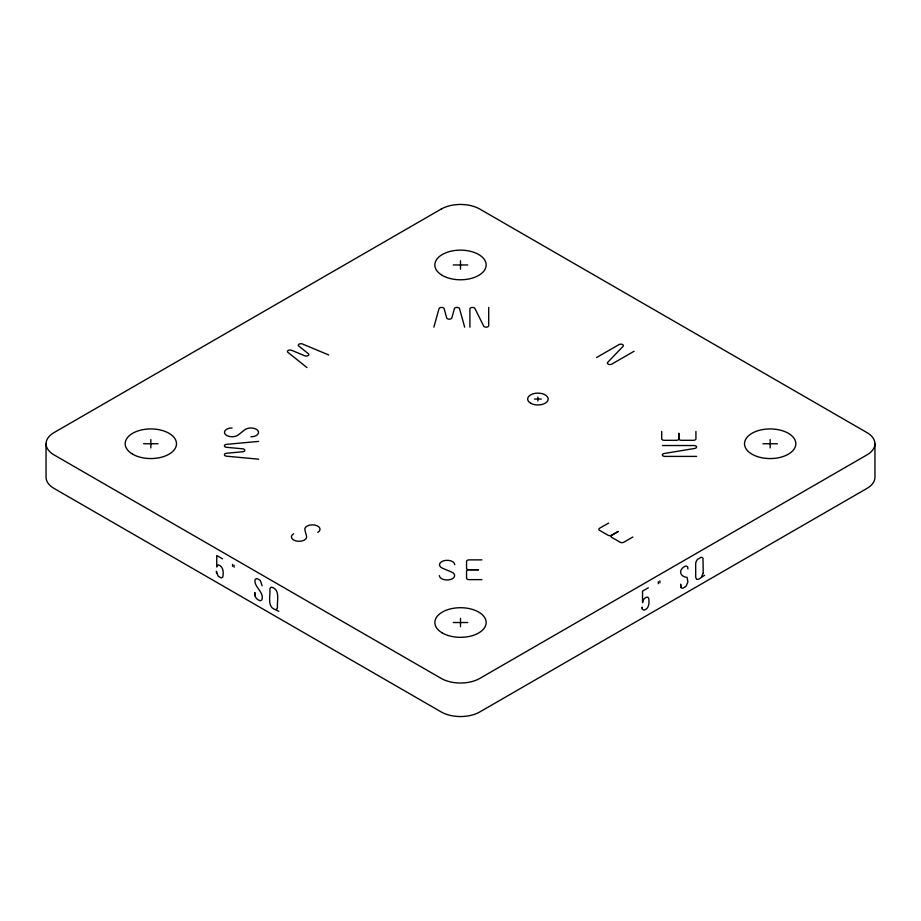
<?xml version="1.0" encoding="UTF-8"?>
<svg xmlns="http://www.w3.org/2000/svg" width="921" height="921" viewBox="0 0 921 921"><rect width="100%" height="100%" fill="white"/><g stroke="black" fill="none" stroke-linecap="round" stroke-linejoin="round"><path stroke-width="1.38" d="M433.872 327.162L439.006 308.685A2.602 1.497 0 0 1 441.573 307.418A2.602 1.497 0 0 1 444.141 308.685L446.697 317.918A2.602 1.497 0 0 0 449.264 319.184A2.602 1.497 0 0 0 451.831 317.918L454.398 308.685A2.602 1.497 0 0 1 456.966 307.418A2.602 1.497 0 0 1 459.533 308.685L464.668 327.162M701.641 577.133L704.623 575.337M596.635 357.498L619.016 344.581A2.567 1.485 0 0 1 622.366 344.466A2.567 1.485 0 0 1 623.045 346.365L607.722 362.344A2.567 1.485 0 0 0 608.378 364.255A2.567 1.485 0 0 0 611.751 364.129L634.132 351.212M608.666 523.024L599.594 528.263A2.567 1.485 0 0 0 599.594 530.358L608.021 535.228A2.567 1.485 0 0 0 611.648 535.228L618.336 531.405L611.728 535.274A2.567 1.485 0 0 0 611.728 537.369L620.155 542.227A2.567 1.485 0 0 0 623.782 542.227L632.854 536.989M648.338 587.782L642.536 591.132L642.536 602.622L643.157 599.997L644.953 598.017L647.095 597.027L648.58 597.89C649.535 602.265 649.305 608.988 643.86 610.174L642.386 609.23L642.167 607.307L642.386 609.23M258.617 441.401L226.612 444.359A2.602 1.497 0 0 0 224.425 445.845A2.602 1.497 0 0 0 226.612 447.318L242.614 448.803A2.602 1.497 0 0 1 244.802 450.288A2.602 1.497 0 0 1 242.614 451.762L226.612 453.247A2.602 1.497 0 0 0 224.425 454.732A2.602 1.497 0 0 0 226.612 456.206L258.617 459.176M453.247 264.96L467.753 264.96M534.491 399.046L541.341 399.046M143.584 443.738L158.09 443.738M762.91 443.738L777.416 443.738M662.395 445.534L694.043 445.534A2.567 1.485 0 0 1 696.552 446.823A2.567 1.485 0 0 1 694.71 448.446L664.294 453.489A2.567 1.485 0 0 0 662.418 455.112A2.567 1.485 0 0 0 664.962 456.402L696.61 456.402M481.936 559.876L469.111 559.876A2.567 1.485 0 0 0 466.544 561.361L466.544 568.245A2.567 1.485 0 0 0 469.111 569.719L478.517 569.754L469.111 569.719A2.567 1.485 0 0 0 466.544 571.273L466.544 578.146A2.567 1.485 0 0 0 469.111 579.631L481.936 579.631M453.247 622.527L467.753 622.527M328.716 354.965L302.456 343.994A2.602 1.497 0 0 0 299.095 344.155A2.602 1.497 0 0 0 298.83 346.089L308.328 353.676A2.602 1.497 0 0 1 308.063 355.61A2.602 1.497 0 0 1 304.701 355.771L291.577 350.279A2.602 1.497 0 0 0 288.215 350.44A2.602 1.497 0 0 0 287.951 352.375L306.946 367.537M275.851 609.76L278.833 611.394M222.548 558.851L216.746 555.501L216.746 566.991L218.139 564.826C223.515 566.093 223.745 572.724 222.79 577.099L221.305 577.974L218.081 576.074L216.377 571.25L216.596 573.426M680.884 587.31L680.665 584.375L680.884 587.31A4.041 2.337 -60 0 0 683.497 587.828A9.291 5.365 -60 0 0 686.168 586.021L687.906 581.957L687.066 577.352C681.885 577.179 678.224 572.332 682.392 568.165A9.291 5.365 -60 0 1 686.168 565.989L687.676 566.899L687.906 568.971M255.094 595.956L254.875 592.779L255.094 595.956A4.041 2.337 60 0 0 257.707 599.49A9.291 5.365 60 0 0 260.39 600.768L261.886 599.882C264.488 591.777 253.54 587.184 255.094 579.459L256.614 578.561A9.291 5.365 60 0 1 260.39 580.737L262.117 585.721M874.95 443.738L874.95 477.262A27.365 15.807 0 0 1 866.937 488.429L479.853 711.91A27.365 15.807 0 0 1 441.147 711.91L54.063 488.429A27.365 15.807 0 0 1 46.05 477.262L46.05 443.738M770.163 439.547L770.163 447.928M695.919 431.419L695.919 438.822A2.567 1.485 0 0 1 693.352 440.307L681.425 440.307A2.567 1.485 0 0 1 678.869 438.822A2.567 1.485 0 0 1 676.187 440.307L664.271 440.307A2.567 1.485 0 0 1 661.704 438.822L661.704 431.419M659.873 580.852L659.873 582.82M658.354 581.727L658.354 583.707M537.922 397.066L537.922 401.015M488.717 307.407L488.717 325.689A2.567 1.485 0 0 1 486.495 327.151A2.567 1.485 0 0 1 483.675 326.069L474.948 308.512A2.567 1.485 0 0 0 472.139 307.453A2.567 1.485 0 0 0 469.906 308.892L469.906 327.162M460.5 260.77L460.5 269.151M460.5 618.336L460.5 626.706M234.095 565.241L234.095 567.221M232.564 564.366L232.564 566.334M150.837 439.547L150.837 447.928M317.814 532.373A7.644 4.421 0 0 0 314.556 525.016A7.644 4.421 0 0 0 304.943 530.208L306.497 535.941A7.644 4.421 0 0 1 296.896 541.134A7.644 4.421 0 0 1 293.626 533.777M454.767 564.723A7.644 4.421 0 0 0 443.45 560.854A7.644 4.421 0 0 0 443.013 568.453L451.14 571.86A7.644 4.421 0 0 1 450.703 579.459A7.644 4.421 0 0 1 439.375 575.59M250.926 436.819A7.644 4.421 0 0 0 257.638 430.28A7.644 4.421 0 0 0 244.479 430.026L238.562 434.712A7.644 4.421 0 0 1 225.403 434.47A7.644 4.421 0 0 1 232.115 427.92M678.812 433.388L678.754 438.822L678.812 433.388M703.241 572.92L701.342 577.421L698.786 579.171L696.598 579.378L695.689 577.271L695.689 563.802A4.547 2.625 -60 0 1 697.577 559.323L701.342 557.147L702.999 558.161L703.241 572.92M277.451 607.376L277.209 608.689L275.552 609.69C266.814 607.296 270.498 595.875 269.899 589.555A4.547 2.625 60 0 1 271.787 587.241C280.525 589.624 276.864 601.068 277.451 607.376M441.147 209.09L54.063 432.571A27.365 15.807 0 0 0 54.063 454.916L441.147 678.386A27.365 15.807 0 0 0 479.853 678.386L866.937 454.916A27.365 15.807 0 0 0 866.937 432.571L479.853 209.09A27.365 15.807 0 0 0 441.147 209.09M530.657 403.237A10.269 5.929 0 0 0 547.834 400.577A10.269 5.929 0 0 0 535.262 393.325A10.269 5.929 0 0 0 530.657 403.237M132.693 454.214A25.661 14.817 0 0 0 175.623 447.571A25.661 14.817 0 0 0 144.194 429.428A25.661 14.817 0 0 0 132.693 454.214M442.356 632.992A25.661 14.817 0 0 0 485.286 626.361A25.661 14.817 0 0 0 453.857 608.217A25.661 14.817 0 0 0 442.356 632.992M442.356 275.437A25.661 14.817 0 0 0 485.286 268.794A25.661 14.817 0 0 0 453.857 250.65A25.661 14.817 0 0 0 442.356 275.437M757.338 456.574A25.661 14.817 0 0 0 795.825 443.738A25.661 14.817 0 0 0 757.338 430.913A25.661 14.817 0 0 0 757.338 456.574"/></g></svg>
